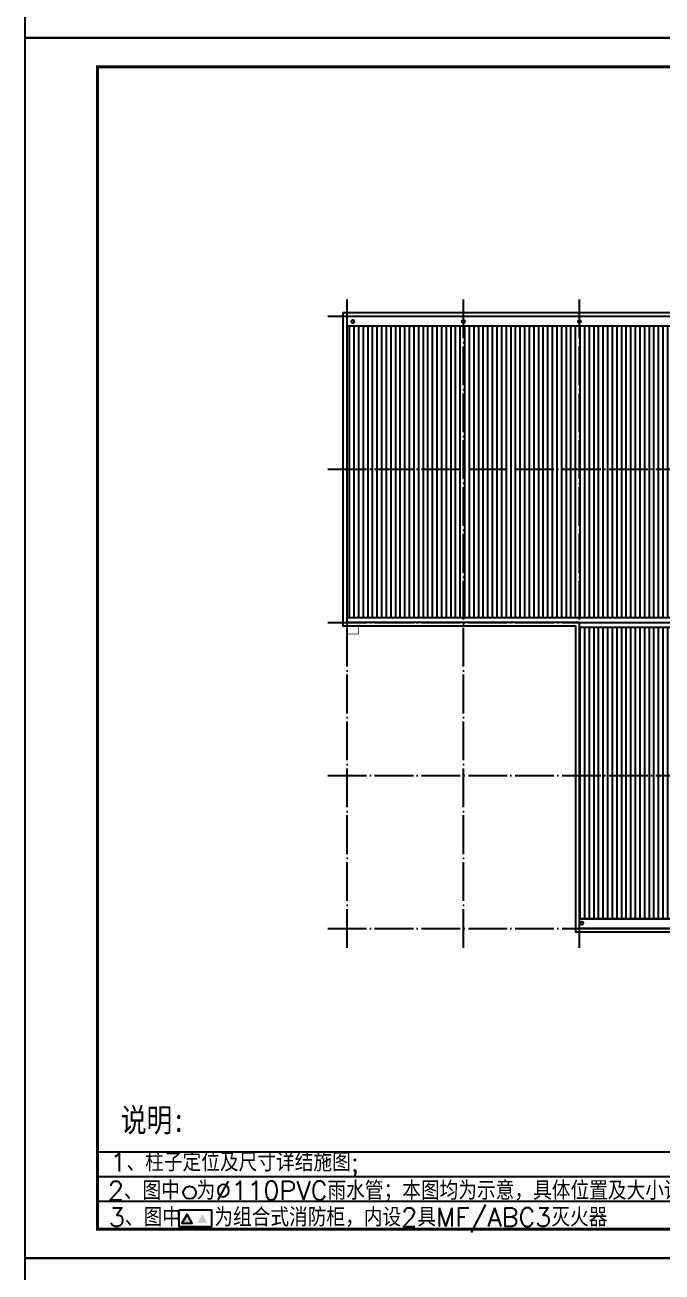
# Model space of a CAD drawing. Extents: x -21908402 to 1987571, y 88493 to 5079726.
# Drawn here: x 1794471 to 1827362, y 213780 to 278153 of the extents above; entities that cross this region are included whole.
import ezdxf

# ---------------------------------------------------------------- set-up
doc = ezdxf.new("R2010")
doc.units = 0
doc.header["$LTSCALE"] = 1000
doc.linetypes.add('DOTE', pattern=[2.42, 2, -0.2, 0.02, -0.2])
for name, color, linetype in [('DOTE', 1, 'DOTE'), ('PUB_TEXT', 7, 'Continuous'), ('PUB_TITLE', 4, 'Continuous'), ('TEXT', 7, 'Continuous'), ('管道', 3, 'Continuous'), ('虚线浅显', 139, 'Continuous')]:
    doc.layers.add(name, color=color, linetype=linetype)
doc.styles.add('-黑体', font='simhei.ttf', dxfattribs={"width": 0.8})
doc.styles.add('HZTXT', font='txt', dxfattribs={"width": 0.7, "height": 300, "bigfont": 'HZTXT'})
pattern_1 = [(90, (50, 0), (-238.125, 4e-14), [])]

# ---------------------------------------------------------------- blocks, each defined once
blk = doc.blocks.new('GGGDDD')
h = blk.add_hatch(color=2)
h.paths.add_polyline_path([(7839327, -1916416), (7839124, -1916769), (7839531, -1916769)])
h.paths.add_polyline_path([(7838721, -1916416), (7838517, -1916769), (7838925, -1916769)])
at = {"color": 2}
for points in [[(7838405, -1916243), (7839695, -1916243), (7839695, -1916915), (7838405, -1916915)], [(7838721, -1916416), (7838517, -1916769), (7838925, -1916769)]]:
    blk.add_lwpolyline(points, close=True, dxfattribs=at)
at = {"layer": '管道'}
blk.add_ellipse((7838820, -1915560), major_axis=(178, 178), ratio=1, start_param=5.497787, end_param=11.780972, dxfattribs=at)
at = {"layer": '虚线浅显', "linetype": 'Continuous'}
for p, q in [((7835165, -1913944), (7865510, -1913944)), ((7865510, -1913944), (7865510, -1917013)), ((7835165, -1914922), (7865510, -1914922)), ((7835165, -1915901), (7865510, -1915901)), ((7835165, -1915901), (7865510, -1915901))]:
    blk.add_line(p, q, dxfattribs=at)
at = {"layer": 'PUB_TEXT', "color": 3, "style": '-黑体', "width": 0.8}
blk.add_text('说明: ', height=937.1, dxfattribs=at).set_placement((7836089, -1913147))
at = {"layer": 'TEXT', "style": 'HZTXT', "width": 1.01}
for s, p in [('1、柱子定位及尺寸详结施图;', (7835677, -1914721)), ('2、图中 为%%C110PVC雨水管；本图均为示意，具体位置及大小详见给排水施工图。 ', (7835573, -1915847)), ('3、图中  为组合式消防柜，内设2具MF/ABC3灭火器', (7835614, -1916905))]:
    blk.add_text(s, height=735, dxfattribs=at).set_placement(p)

msp = doc.modelspace()

# ---------------------------------------------------------------- hatches: boundary and pattern name
h = msp.add_hatch()
h.set_pattern_fill('ANSI31', color=252, scale=150, angle=45, style=0)
h.set_pattern_definition(pattern_1)
h.paths.add_polyline_path([(1811103, 262617), (1811103, 247567), (1828253, 247567), (1828253, 250017), (1856553, 250017), (1856553, 247567), (1861703, 247567), (1861703, 262617)])
h = msp.add_hatch()
h.set_pattern_fill('ANSI31', color=252, scale=150, angle=45, style=0)
h.set_pattern_definition(pattern_1)
h.paths.add_polyline_path([(1828253, 244617), (1828253, 247067), (1823103, 247067), (1823103, 232017), (1861703, 232017), (1861703, 247067), (1856553, 247067), (1856553, 244617)])

# ---------------------------------------------------------------- linework, layer by layer
for p, q in [((1811103, 263117), (1861703, 263117)), ((1811103, 247317), (1811103, 263117)), ((1811103, 262617), (1861703, 262617)), ((1811103, 247567), (1828253, 247567)), ((1823103, 247317), (1811103, 247317)), ((1823103, 247317), (1861703, 247317)), ((1823103, 231517), (1823103, 247317)), ((1823103, 247067), (1828253, 247067)), ((1861703, 232017), (1823103, 232017)), ((1823103, 232017), (1861703, 232017)), ((1861703, 231517), (1823103, 231517)), ((1823103, 231517), (1861703, 231517))]:
    msp.add_line(p, q)
msp.add_lwpolyline([(1810903, 263317), (1861903, 263317), (1861903, 231317), (1822903, 231317), (1822903, 247117), (1810903, 247117)], close=True)
at = {"color": 1, "const_width": 30}
msp.add_lwpolyline([(1811103, 247117), (1811103, 246717), (1811703, 246717), (1811703, 247117)], dxfattribs=at)
for centre in [(1811399, 262846), (1817103, 262846), (1823103, 262846), (1823216, 231789)]:
    msp.add_circle(centre, 80)
at = {"layer": 'DOTE'}
for p, q in [((1811103, 230517), (1811103, 264117)), ((1811103, 230517), (1811103, 264117)), ((1817103, 230517), (1817103, 264117)), ((1823103, 230517), (1823103, 264117)), ((1810103, 263117), (1862703, 263117)), ((1810103, 263117), (1862703, 263117)), ((1810103, 255217), (1862703, 255217)), ((1810103, 247317), (1862703, 247317)), ((1810103, 239417), (1862703, 239417)), ((1810103, 231517), (1862703, 231517))]:
    msp.add_line(p, q, dxfattribs=at)
at = {"layer": 'PUB_TITLE'}
for points in [[(1794471, 277493), (1883571, 277493), (1883571, 340493), (1794471, 340493)], [(1794471, 214493), (1883571, 214493), (1883571, 277493), (1794471, 277493)], [(1794471, 151493), (1883571, 151493), (1883571, 214493), (1794471, 214493)]]:
    msp.add_lwpolyline(points, close=True, dxfattribs=at)
at = {"layer": 'PUB_TITLE', "const_width": 150}
msp.add_lwpolyline([(1798221, 215993), (1882071, 215993), (1882071, 275993), (1798221, 275993)], close=True, dxfattribs=at)

# ---------------------------------------------------------------- block references
at = {"xscale": 1.300000000745058, "yscale": 1.300000000046566, "zscale": 1.3}
msp.add_blockref('GGGDDD', (-8387494, 2708109), dxfattribs=at)

doc.saveas('drawing.dxf')
